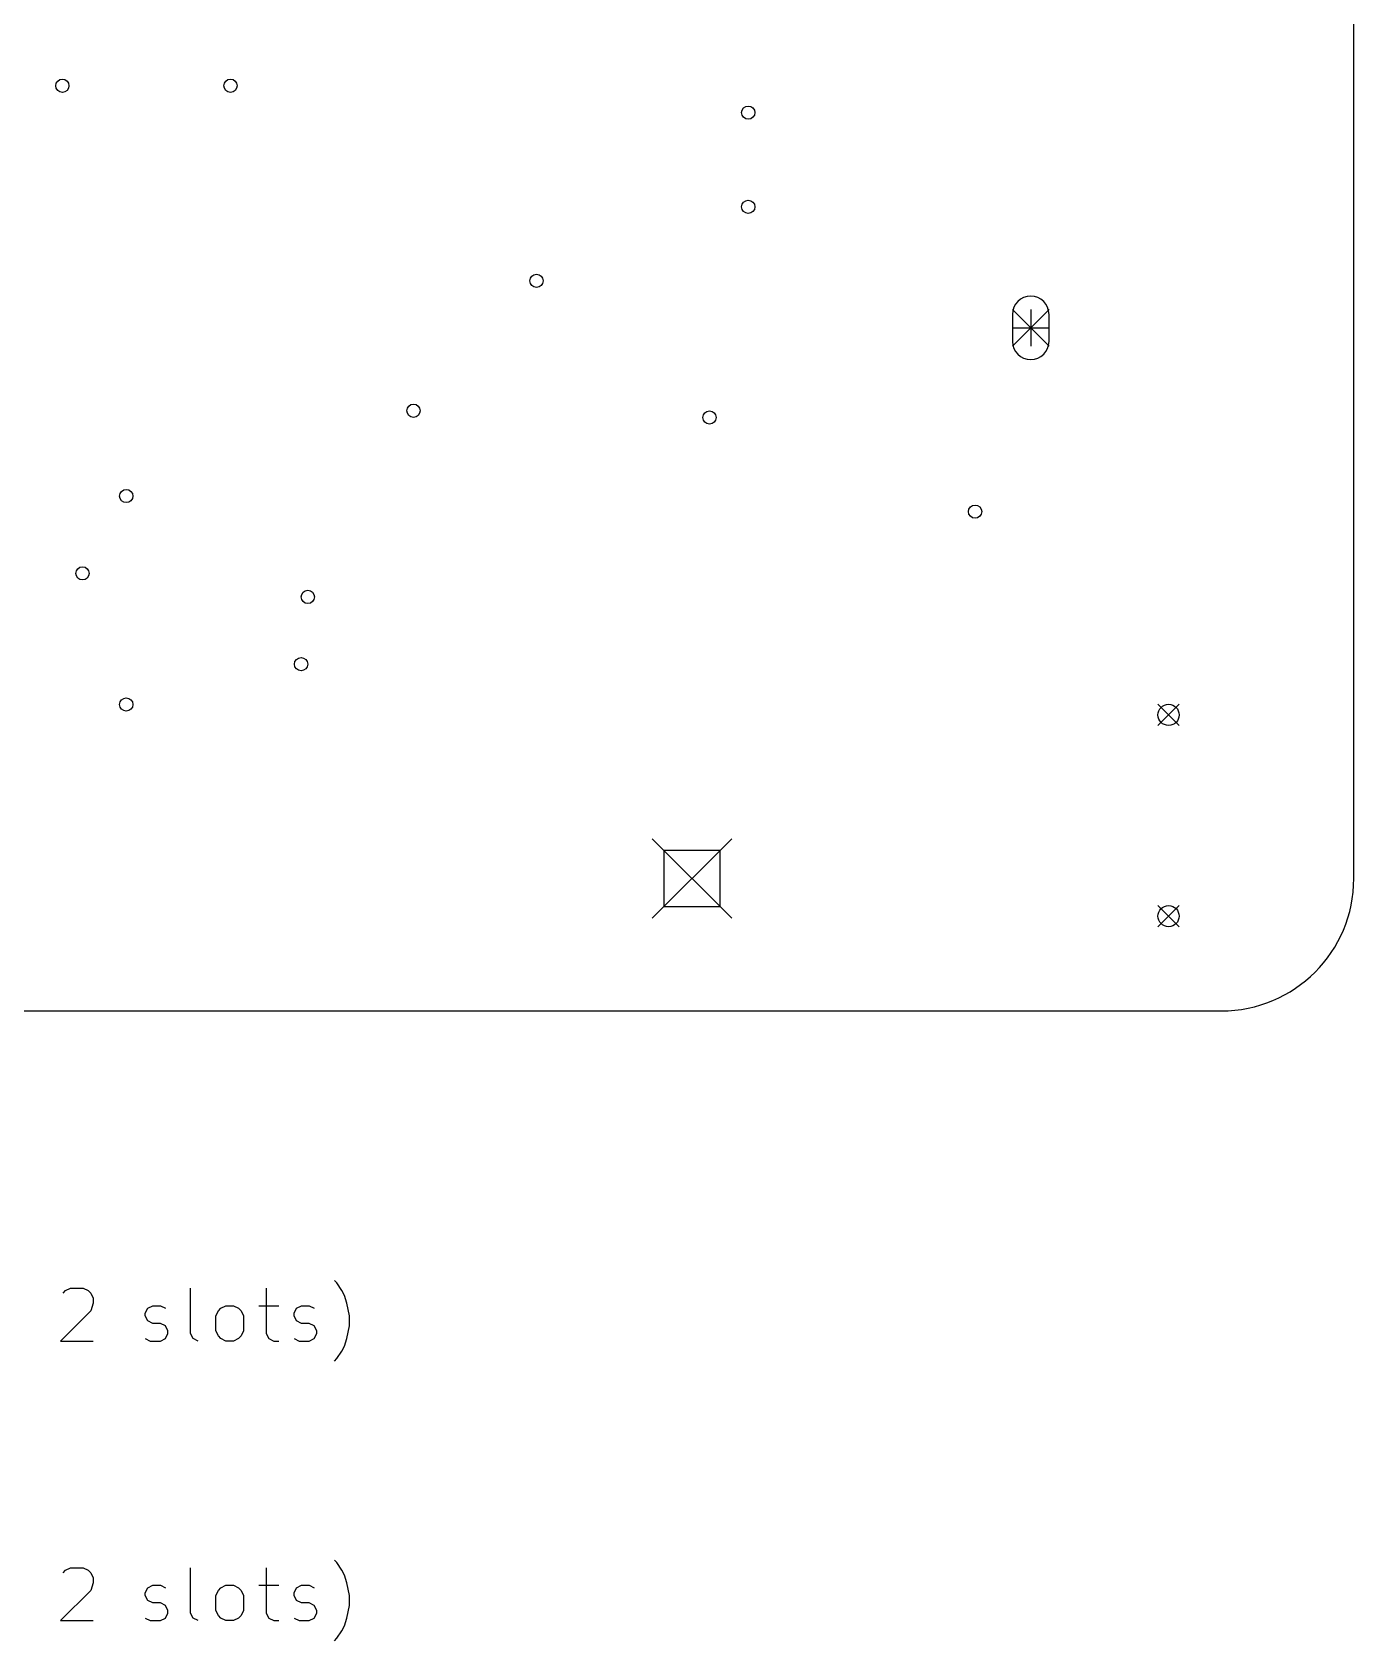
# Model space of a CAD drawing. Extents: x 48 to 150, y -176 to -50.
# Drawn here: x 100.1 to 150, y -173.8 to -113 of the extents above; entities that cross this region are included whole.
import ezdxf

# ---------------------------------------------------------------- set-up
doc = ezdxf.new("R2010")
doc.units = 0
doc.layers.add('BLACK', color=7, linetype='CONTINUOUS')

msp = doc.modelspace()

# ---------------------------------------------------------------- linework, layer by layer
at = {"layer": 'BLACK', "linetype": 'CONTINUOUS'}
for p, q in [((150, -145), (150, -55)), ((137.107, -123.516), (138.487, -124.896)), ((138.487, -123.516), (137.107, -124.896)), ((137.107, -123.696), (137.107, -124.716)), ((137.797, -123.516), (137.797, -124.896)), ((138.487, -124.716), (138.487, -123.696)), ((137.107, -124.206), (138.487, -124.206)), ((142.602, -138.421), (143.402, -139.221)), ((143.402, -138.421), (142.602, -139.221)), ((123.5, -143.5), (126.5, -146.5)), ((126.5, -143.5), (123.5, -146.5)), ((126.061, -143.939), (123.939, -143.939)), ((123.939, -143.939), (123.939, -146.061)), ((126.061, -146.061), (126.061, -143.939)), ((123.939, -146.061), (126.061, -146.061)), ((142.602, -146.021), (143.402, -146.821)), ((143.402, -146.021), (142.602, -146.821)), ((55, -150), (145, -150)), ((111.588, -160.274), (111.493, -160.179)), ((111.779, -160.56), (111.588, -160.274)), ((101.245, -160.655), (101.34, -160.56)), ((101.34, -160.56), (101.531, -160.465)), ((101.531, -160.465), (102.007, -160.465)), ((102.007, -160.465), (102.198, -160.56)), ((102.198, -160.56), (102.293, -160.655)), ((102.293, -160.655), (102.388, -160.846)), ((102.388, -160.846), (102.388, -161.036)), ((106.064, -162.179), (106.064, -160.465)), ((108.921, -160.465), (108.921, -162.179)), ((111.874, -160.75), (111.779, -160.56)), ((111.969, -161.036), (111.874, -160.75)), ((102.293, -161.322), (101.15, -162.465)), ((102.388, -161.036), (102.293, -161.322)), ((104.35, -161.417), (104.445, -161.227)), ((104.35, -161.512), (104.35, -161.417)), ((104.445, -161.703), (104.35, -161.512)), ((104.445, -161.227), (104.636, -161.131)), ((104.636, -161.131), (104.921, -161.131)), ((104.921, -161.131), (105.112, -161.227)), ((107.017, -161.512), (107.112, -161.322)), ((107.017, -162.084), (107.017, -161.512)), ((107.112, -161.322), (107.207, -161.227)), ((107.207, -161.227), (107.398, -161.131)), ((107.398, -161.131), (107.683, -161.131)), ((107.683, -161.131), (107.874, -161.227)), ((107.874, -161.227), (107.969, -161.322)), ((107.969, -161.322), (108.064, -161.512)), ((108.064, -161.512), (108.064, -162.084)), ((108.636, -161.131), (109.398, -161.131)), ((109.969, -161.417), (110.064, -161.227)), ((109.969, -161.512), (109.969, -161.417)), ((110.064, -161.703), (109.969, -161.512)), ((110.064, -161.227), (110.255, -161.131)), ((110.255, -161.131), (110.54, -161.131)), ((110.54, -161.131), (110.731, -161.227)), ((112.064, -161.512), (111.969, -161.036)), ((112.064, -161.893), (112.064, -161.512)), ((104.636, -161.798), (104.445, -161.703)), ((104.921, -161.798), (104.636, -161.798)), ((105.112, -161.893), (104.921, -161.798)), ((105.207, -162.084), (105.112, -161.893)), ((105.112, -162.37), (105.207, -162.179)), ((105.207, -162.179), (105.207, -162.084)), ((106.16, -162.37), (106.064, -162.179)), ((107.112, -162.274), (107.017, -162.084)), ((108.064, -162.084), (107.969, -162.274)), ((108.921, -162.179), (109.017, -162.37)), ((110.255, -161.798), (110.064, -161.703)), ((110.54, -161.798), (110.255, -161.798)), ((110.731, -161.893), (110.54, -161.798)), ((110.826, -162.084), (110.731, -161.893)), ((110.731, -162.37), (110.826, -162.179)), ((110.826, -162.179), (110.826, -162.084)), ((111.969, -162.37), (112.064, -161.893)), ((101.15, -162.465), (102.388, -162.465)), ((104.35, -162.37), (104.54, -162.465)), ((104.54, -162.465), (104.921, -162.465)), ((104.921, -162.465), (105.112, -162.37)), ((106.35, -162.465), (106.16, -162.37)), ((107.207, -162.37), (107.112, -162.274)), ((107.398, -162.465), (107.207, -162.37)), ((107.683, -162.465), (107.398, -162.465)), ((107.874, -162.37), (107.683, -162.465)), ((107.969, -162.274), (107.874, -162.37)), ((109.017, -162.37), (109.207, -162.465)), ((109.207, -162.465), (109.398, -162.465)), ((109.969, -162.37), (110.16, -162.465)), ((110.16, -162.465), (110.54, -162.465)), ((110.54, -162.465), (110.731, -162.37)), ((111.779, -162.846), (111.874, -162.655)), ((111.874, -162.655), (111.969, -162.37)), ((111.493, -163.227), (111.588, -163.131)), ((111.588, -163.131), (111.779, -162.846)), ((101.245, -171.215), (101.34, -171.12)), ((101.34, -171.12), (101.531, -171.025)), ((101.531, -171.025), (102.007, -171.025)), ((102.007, -171.025), (102.198, -171.12)), ((102.198, -171.12), (102.293, -171.215)), ((102.293, -171.215), (102.388, -171.406)), ((106.064, -172.739), (106.064, -171.025)), ((108.921, -171.025), (108.921, -172.739)), ((111.588, -170.834), (111.493, -170.739)), ((111.779, -171.12), (111.588, -170.834)), ((111.874, -171.31), (111.779, -171.12)), ((102.293, -171.882), (101.15, -173.025)), ((102.388, -171.596), (102.293, -171.882)), ((102.388, -171.406), (102.388, -171.596)), ((104.35, -171.977), (104.445, -171.787)), ((104.445, -171.787), (104.636, -171.691)), ((104.636, -171.691), (104.921, -171.691)), ((104.921, -171.691), (105.112, -171.787)), ((107.017, -172.072), (107.112, -171.882)), ((107.112, -171.882), (107.207, -171.787)), ((107.207, -171.787), (107.398, -171.691)), ((107.398, -171.691), (107.683, -171.691)), ((107.683, -171.691), (107.874, -171.787)), ((107.874, -171.787), (107.969, -171.882)), ((107.969, -171.882), (108.064, -172.072)), ((108.636, -171.691), (109.398, -171.691)), ((109.969, -171.977), (110.064, -171.787)), ((110.064, -171.787), (110.255, -171.691)), ((110.255, -171.691), (110.54, -171.691)), ((110.54, -171.691), (110.731, -171.787)), ((111.969, -171.596), (111.874, -171.31)), ((112.064, -172.072), (111.969, -171.596)), ((104.35, -172.072), (104.35, -171.977)), ((104.445, -172.263), (104.35, -172.072)), ((104.636, -172.358), (104.445, -172.263)), ((104.921, -172.358), (104.636, -172.358)), ((105.112, -172.453), (104.921, -172.358)), ((105.207, -172.644), (105.112, -172.453)), ((107.017, -172.644), (107.017, -172.072)), ((108.064, -172.072), (108.064, -172.644)), ((109.969, -172.072), (109.969, -171.977)), ((110.064, -172.263), (109.969, -172.072)), ((110.255, -172.358), (110.064, -172.263)), ((110.54, -172.358), (110.255, -172.358)), ((110.731, -172.453), (110.54, -172.358)), ((110.826, -172.644), (110.731, -172.453)), ((111.969, -172.93), (112.064, -172.453)), ((112.064, -172.453), (112.064, -172.072)), ((101.15, -173.025), (102.388, -173.025)), ((104.35, -172.93), (104.54, -173.025)), ((104.54, -173.025), (104.921, -173.025)), ((104.921, -173.025), (105.112, -172.93)), ((105.112, -172.93), (105.207, -172.739)), ((105.207, -172.739), (105.207, -172.644)), ((106.16, -172.93), (106.064, -172.739)), ((106.35, -173.025), (106.16, -172.93)), ((107.112, -172.834), (107.017, -172.644)), ((107.207, -172.93), (107.112, -172.834)), ((107.398, -173.025), (107.207, -172.93)), ((107.683, -173.025), (107.398, -173.025)), ((107.874, -172.93), (107.683, -173.025)), ((107.969, -172.834), (107.874, -172.93)), ((108.064, -172.644), (107.969, -172.834)), ((108.921, -172.739), (109.017, -172.93)), ((109.017, -172.93), (109.207, -173.025)), ((109.207, -173.025), (109.398, -173.025)), ((109.969, -172.93), (110.16, -173.025)), ((110.16, -173.025), (110.54, -173.025)), ((110.54, -173.025), (110.731, -172.93)), ((110.731, -172.93), (110.826, -172.739)), ((110.826, -172.739), (110.826, -172.644)), ((111.874, -173.215), (111.969, -172.93)), ((111.493, -173.787), (111.588, -173.691)), ((111.588, -173.691), (111.779, -173.406)), ((111.779, -173.406), (111.874, -173.215))]:
    msp.add_line(p, q, dxfattribs=at)
at = {"layer": 'BLACK'}
for centre, radius in [((101.219, -115.062), 0.25), ((107.569, -115.062), 0.25), ((127.127, -116.078), 0.25), ((127.127, -119.634), 0.25), ((119.126, -122.428), 0.25), ((114.484, -127.336), 0.25), ((125.66, -127.59), 0.25), ((103.632, -130.556), 0.25), ((135.693, -131.146), 0.25), ((101.981, -133.477), 0.25), ((110.49, -134.366), 0.25), ((110.236, -136.906), 0.25), ((103.632, -138.43), 0.25), ((143.002, -138.821), 0.4), ((143.002, -146.421), 0.4)]:
    msp.add_circle(centre, radius, dxfattribs=at)
for centre, radius, start, end in [((137.797, -123.696), 0.69, 0, 180), ((137.797, -124.716), 0.69, 180, 360), ((145, -145), 5, -90, 0)]:
    msp.add_arc(centre, radius, start, end, dxfattribs=at)

doc.saveas('drawing.dxf')
